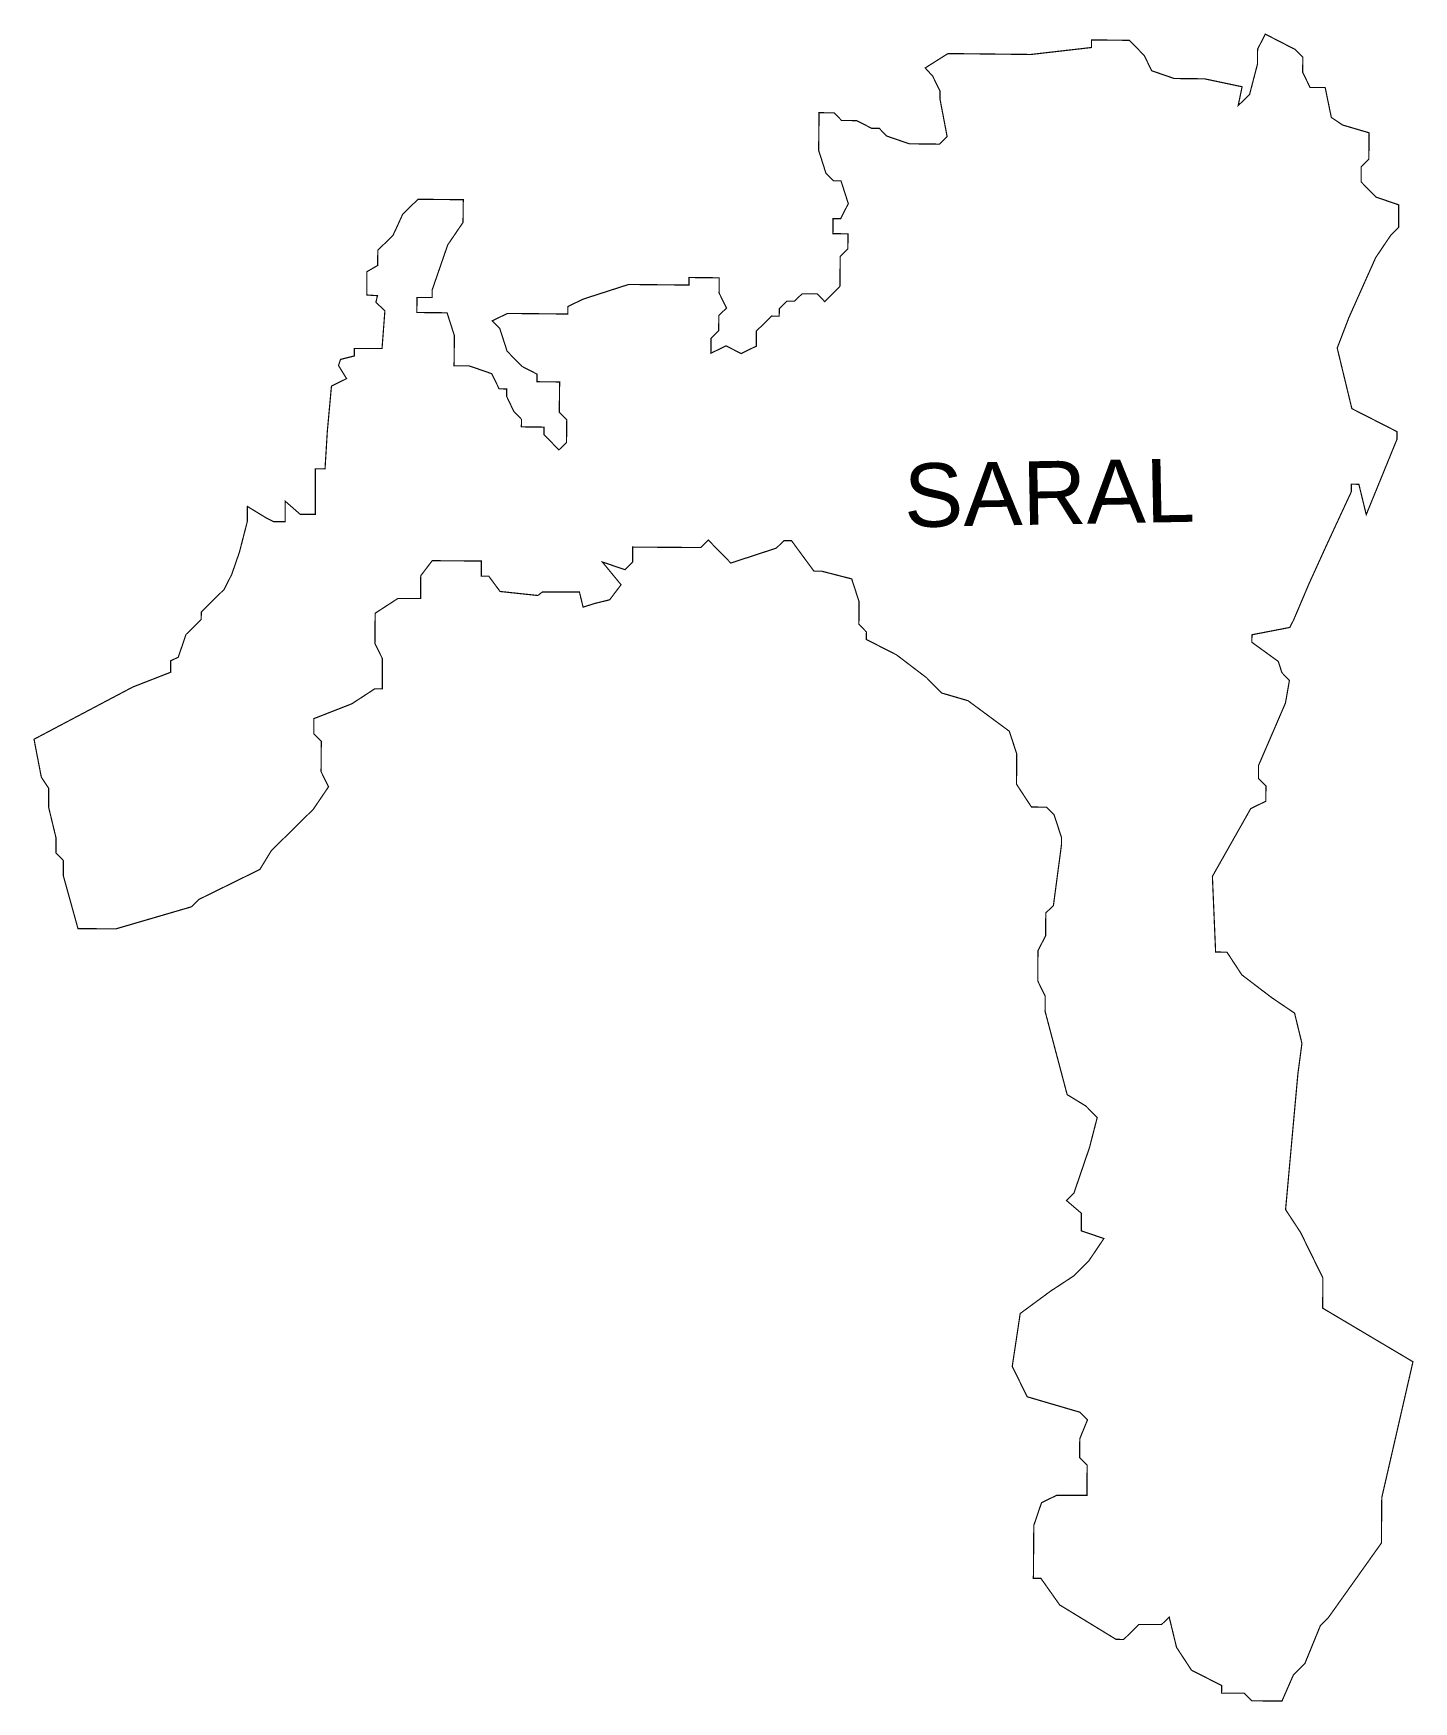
# Model space of a CAD drawing. Header units: metres. Extents: x 274638 to 281488, y 2076122 to 2079570.
# Drawn here: x 279125 to 281488, y 2076151 to 2079007 of the extents above.
import ezdxf

# ---------------------------------------------------------------- set-up
doc = ezdxf.new("R2010")
doc.units = ezdxf.units.M
doc.layers.add('VILLAGE NAME', color=250, linetype='Continuous')

msp = doc.modelspace()

# ---------------------------------------------------------------- linework, layer by layer
at = {"color": 6, "const_width": 2}
msp.add_lwpolyline([(279783.5, 2078723.1), (279861, 2078722.3), (279860.6, 2078683.5), (279834.4, 2078645), (279807.7, 2078567.7), (279807.6, 2078554.8), (279781.8, 2078555), (279781.5, 2078529.2), (279833.2, 2078528.7), (279845.8, 2078489.7), (279845.2, 2078438), (279871.1, 2078437.8), (279909.7, 2078424.5), (279922.4, 2078398.5), (279935.3, 2078398.3), (279935.3, 2078385.5), (279947.8, 2078359.4), (279960.7, 2078346.3), (279960.5, 2078333.4), (279999.3, 2078333), (279999.2, 2078320.1), (280024.8, 2078294), (280037.8, 2078306.8), (280038.2, 2078345.6), (280025.4, 2078358.6), (280026, 2078410.3), (279987.2, 2078410.7), (279987.3, 2078423.7), (279961.6, 2078436.9), (279936, 2078463), (279923.5, 2078501.9), (279910.6, 2078514.9), (279936.6, 2078527.6), (280040, 2078526.6), (280040.2, 2078539.5), (280066.2, 2078552.1), (280144, 2078577.2), (280247.4, 2078576.2), (280247.5, 2078589.1), (280299.2, 2078588.6), (280299, 2078562.7), (280311.7, 2078536.8), (280298.6, 2078524), (280298.3, 2078498.1), (280285.3, 2078485.3), (280285, 2078459.5), (280311, 2078472.1), (280336.7, 2078458.9), (280362.7, 2078471.6), (280362.9, 2078497.5), (280389.1, 2078523.1), (280402, 2078522.9), (280402.1, 2078535.8), (280415.2, 2078548.6), (280428.1, 2078548.5), (280441.2, 2078561.3), (280467, 2078561.1), (280479.8, 2078548), (280505.9, 2078573.6), (280506.4, 2078625.3), (280519.5, 2078638.1), (280519.8, 2078663.9), (280493.9, 2078664.2), (280494.2, 2078690), (280507.1, 2078689.9), (280520.3, 2078715.6), (280507.8, 2078754.5), (280494.8, 2078754.7), (280482, 2078767.7), (280469.5, 2078806.7), (280470.2, 2078871.3), (280496, 2078871), (280508.8, 2078858), (280534.7, 2078857.7), (280560.4, 2078844.5), (280573.3, 2078844.4), (280586.1, 2078831.3), (280624.8, 2078818), (280676.5, 2078817.5), (280689.5, 2078830.3), (280677.2, 2078895), (280677.4, 2078908), (280664.7, 2078934), (280651.9, 2078947.9), (280690.9, 2078972.5), (280833.1, 2078971), (280936.7, 2078982.9), (280936.8, 2078995.9), (281001.5, 2078995.2), (281027.1, 2078969.1), (281039.7, 2078943.1), (281078.4, 2078929.8), (281130.1, 2078929.3), (281194.6, 2078915.7), (281187.8, 2078883.4), (281207.4, 2078902.6), (281220.8, 2078954.2), (281221.1, 2078980.1), (281234.3, 2079005.8), (281285.7, 2078979.4), (281298.5, 2078966.3), (281298.3, 2078940.5), (281310.9, 2078914.5), (281336.8, 2078914.3), (281347.3, 2078863.2), (281366.7, 2078850.2), (281411.9, 2078836.9), (281411.6, 2078791.6), (281398.5, 2078778.7), (281398.3, 2078752.8), (281424, 2078726.8), (281462.7, 2078713.5), (281462.5, 2078674.7), (281449.4, 2078661.9), (281423.3, 2078623.2), (281400.2, 2078571.6), (281377.2, 2078520), (281357.4, 2078468.3), (281382.5, 2078364.6), (281459.9, 2078325.2), (281459.8, 2078312.3), (281407.1, 2078183.2), (281394.5, 2078235.1), (281381.5, 2078235.3), (281381.5, 2078222.2), (281337, 2078126.2), (281309.1, 2078064.8), (281282.8, 2078002.9), (281276.2, 2077990), (281211.4, 2077977.5), (281211.3, 2077964.6), (281256.4, 2077931.9), (281262.8, 2077912.4), (281275.6, 2077899.4), (281268.8, 2077860.6), (281222.6, 2077753.5), (281222.6, 2077731.5), (281235.4, 2077718.4), (281235.2, 2077692.5), (281209.3, 2077679.8), (281143.7, 2077563.8), (281149.2, 2077434.3), (281168.6, 2077434.1), (281194.2, 2077395.1), (281245.7, 2077355.9), (281284.4, 2077329.7), (281297, 2077277.9), (281290.1, 2077226.1), (281269, 2076993.3), (281294.6, 2076954.3), (281332.9, 2076876.3), (281332.5, 2076824.6), (281487.1, 2076732.8), (281433.7, 2076500.2), (281433.1, 2076422.5), (281341.5, 2076293.7), (281328.5, 2076280.9), (281302.1, 2076216.3), (281282.6, 2076197.1), (281262.8, 2076151.9), (281211.1, 2076152.3), (281198.2, 2076165.3), (281159.4, 2076165.3), (281159.5, 2076178.5), (281107.9, 2076204.8), (281082.3, 2076243.8), (281069.7, 2076295.7), (281056.7, 2076282.9), (281017.8, 2076283.1), (280991.8, 2076257.4), (280978.8, 2076257.5), (280882.2, 2076316.5), (280850.1, 2076362), (280837.2, 2076362.1), (280837.9, 2076452.7), (280851.1, 2076491.5), (280877.1, 2076504.2), (280928.9, 2076504.2), (280929.2, 2076555.6), (280916.4, 2076568.7), (280916.6, 2076601), (280929.8, 2076633.3), (280916.9, 2076646.4), (280826.5, 2076672.9), (280801, 2076724.9), (280814.6, 2076815.4), (280866.7, 2076853.8), (280905.7, 2076879.4), (280931.8, 2076905.1), (280957.9, 2076943.8), (280919.2, 2076957), (280919.3, 2076987.1), (280893.7, 2077009), (280906.7, 2077021.8), (280930.8, 2077092.4), (280933.2, 2077099.3), (280935.6, 2077108.7), (280946.5, 2077151), (280927.2, 2077170.5), (280895, 2077190.2), (280857.2, 2077332.9), (280857.4, 2077358.8), (280844.7, 2077384.7), (280845, 2077436.5), (280858.2, 2077462.3), (280858.4, 2077501.1), (280871.5, 2077514), (280885.2, 2077617.4), (280885.3, 2077630.4), (280872.6, 2077669.3), (280859.8, 2077682.4), (280833.9, 2077682.5), (280808.3, 2077721.6), (280808.7, 2077773.4), (280796, 2077812.3), (280725.2, 2077864.6), (280680, 2077877.8), (280654.3, 2077903.9), (280602.8, 2077943.1), (280551.2, 2077969.4), (280551.3, 2077982.3), (280538.4, 2077995.4), (280538.7, 2078034.2), (280526.1, 2078073.1), (280474.4, 2078086.4), (280461.4, 2078086.4), (280423, 2078138.6), (280410.1, 2078138.6), (280397, 2078125.8), (280319.1, 2078100.3), (280280.6, 2078139.6), (280267.6, 2078126.8), (280151, 2078127.6), (280151, 2078101.8), (280137.8, 2078088.9), (280099.1, 2078102.1), (280131.2, 2078063.1), (280111.6, 2078037.3), (280085.7, 2078031), (280066.2, 2078024.7), (280059.9, 2078050.6), (279996.3, 2078050.6), (279988.7, 2078044.7), (279924, 2078051.6), (279904.7, 2078077.7), (279891.8, 2078077.8), (279892, 2078103.7), (279807.8, 2078104.3), (279788.2, 2078078.5), (279788, 2078039.7), (279749.1, 2078039.7), (279710.1, 2078014.3), (279709.7, 2077962.6), (279722.5, 2077936.6), (279722.5, 2077884.8), (279709.2, 2077884.8), (279670.2, 2077859.3), (279605.2, 2077833.9), (279605.1, 2077808), (279617.9, 2077795), (279617.5, 2077743.2), (279630.3, 2077717.2), (279604.1, 2077678.6), (279532.4, 2077607.9), (279512.7, 2077575.7), (279408.8, 2077524.6), (279395.8, 2077511.8), (279266, 2077473.9), (279201.3, 2077474.4), (279176.1, 2077565.2), (279176.1, 2077591.1), (279163.5, 2077604.1), (279163.6, 2077630), (279151.1, 2077681.9), (279151.1, 2077714.6), (279138.5, 2077733.7), (279126, 2077798.6), (279294.9, 2077887.9), (279359.9, 2077913.3), (279359.9, 2077932.8), (279373, 2077939.1), (279386.2, 2077977.9), (279412.3, 2078003.6), (279412.4, 2078016.5), (279451.5, 2078055.1), (279464.6, 2078080.9), (279477.9, 2078119.6), (279491.2, 2078171.3), (279491.4, 2078197.2), (279523.6, 2078177.5), (279536.5, 2078171), (279555.9, 2078171), (279555.9, 2078206.3), (279581.9, 2078183.6), (279607.8, 2078183.6), (279607.8, 2078261.6), (279624.3, 2078261.6), (279628.2, 2078325.6), (279635.3, 2078403.2), (279661.2, 2078416), (279647.3, 2078438.5), (279650.8, 2078448.9), (279674.5, 2078454.8), (279674.6, 2078467.7), (279721.9, 2078467.7), (279726.8, 2078532), (279711.4, 2078546.8), (279714.1, 2078558), (279695.9, 2078559.2), (279695.9, 2078599), (279714.5, 2078609.8), (279714.6, 2078635.7), (279740.7, 2078661.4), (279747.1, 2078675.1), (279757.3, 2078697.5), (279783.5, 2078723.1)], dxfattribs=at)

# ---------------------------------------------------------------- texts
at = {"layer": 'VILLAGE NAME', "insert": (280614.4, 2078270.2), "char_height": 108.748, "attachment_point": 1, "rotation": 1.1028}
msp.add_mtext_dynamic_manual_height_columns('{\\fArial|b0|i0|c0|p34;SARAL}', width=726.929, gutter_width=543.7, heights=[0], dxfattribs=at)

doc.saveas('drawing.dxf')
